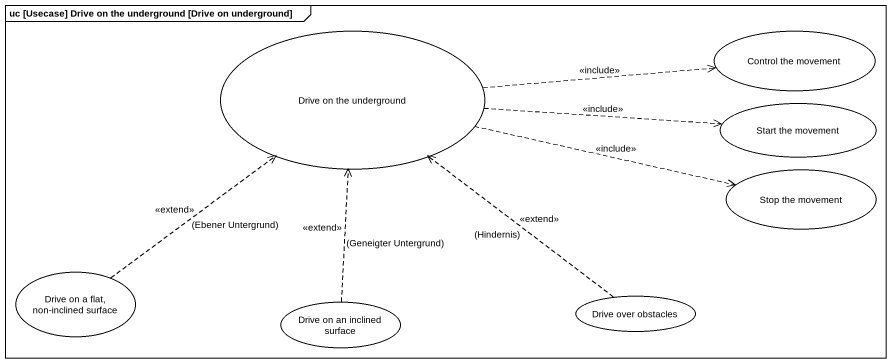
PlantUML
@startuml
mainframe uc [Usecase] Drive on the underground [Drive on underground]
usecase "Drive on the underground" as Drive_on_the_underground
usecase "Control the movement" as Control_the_movement
usecase "Start the movement" as Start_the_movement
usecase "Stop the movement" as Stop_the_movement
usecase "Drive on a flat, non-inclined surface" as Drive_on_a_flat_non
usecase "Drive over obstacles" as Drive_over_obstacles
usecase "Drive on an inclined surface" as Drive_on_an_inclined_surface
Drive_on_the_underground .right.> Control_the_movement : <<include>>
Drive_on_the_underground .right.> Start_the_movement : <<include>>
Drive_on_the_underground .right.> Stop_the_movement : <<include>>
Drive_on_a_flat_non .up.> Drive_on_the_underground : <<extend>>\n(Ebener Untergrund)
Drive_over_obstacles .up.> Drive_on_the_underground : <<extend>>\n(Hindernis)
Drive_on_an_inclined_surface .up.> Drive_on_the_underground : <<extend>>\n(Geneigter Untergrund)
@enduml
